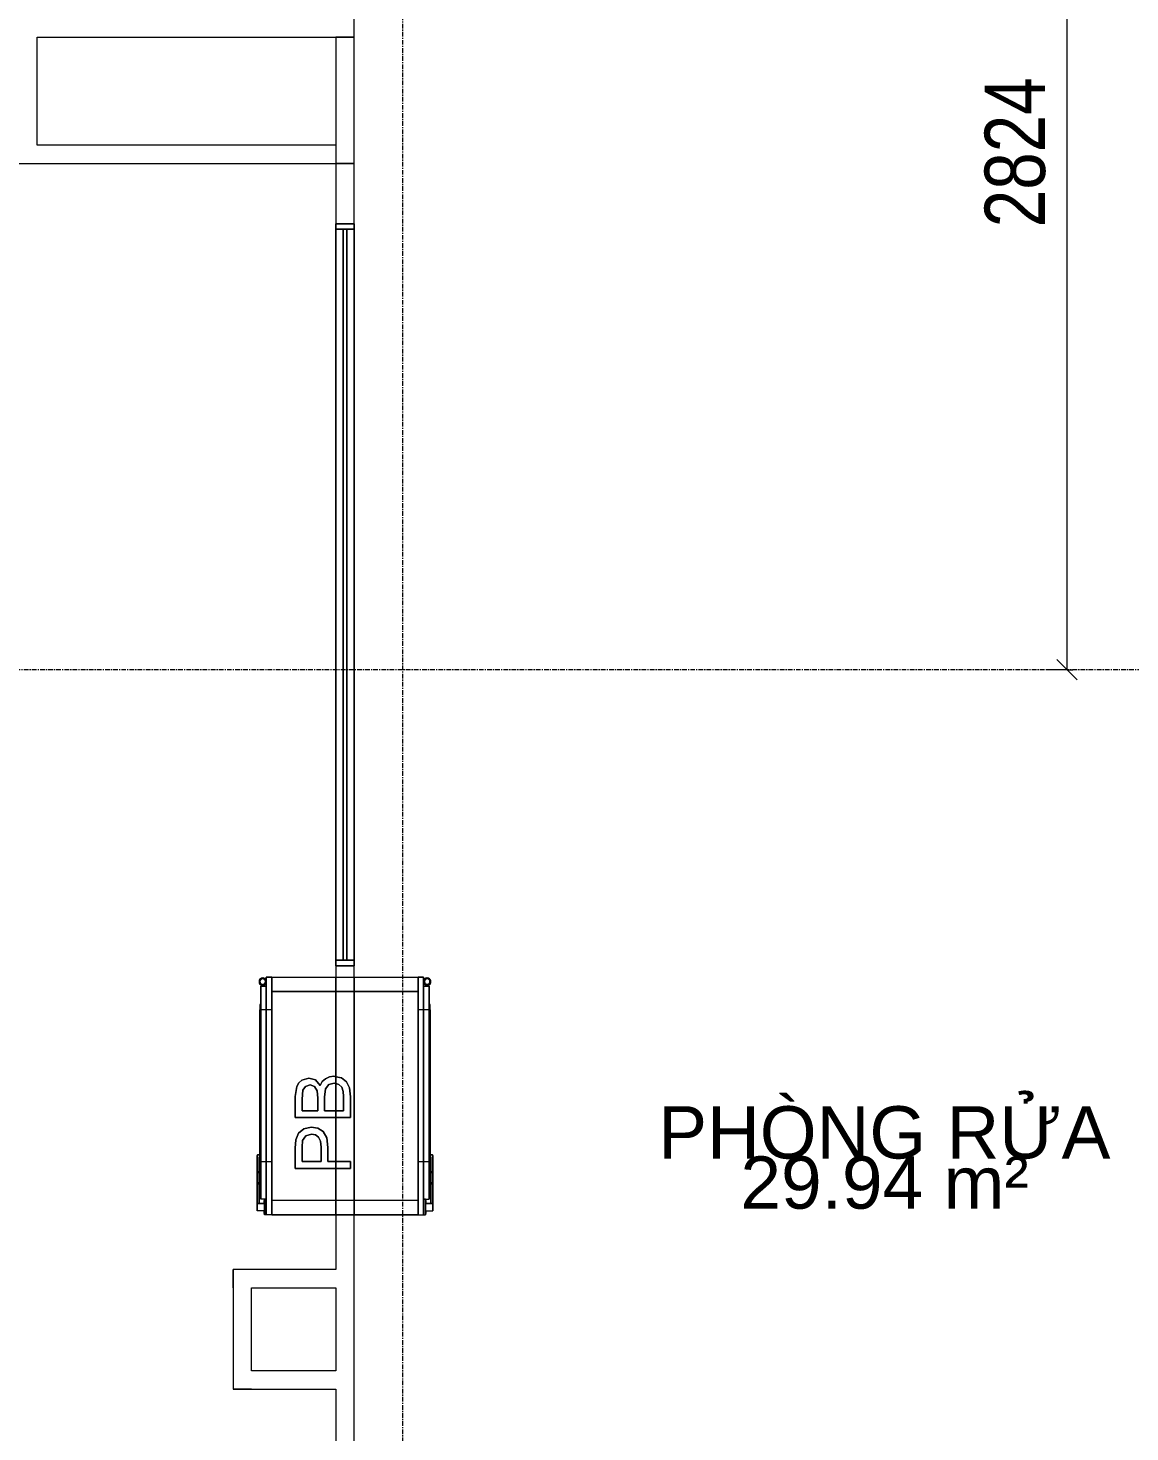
# Model space of a CAD drawing. Header units: millimetres. Extents: x -21807 to 17683, y 43568 to 60640.
# Drawn here: x 2176 to 5189, y 49352 to 53192 of the extents above; entities that cross this region are included whole.
import ezdxf

# ---------------------------------------------------------------- set-up
doc = ezdxf.new("R2010")
doc.units = ezdxf.units.MM
doc.linetypes.add('Grid Line', pattern=[22.225, 12.7, -3.175, 3.175, -3.175])
for name, color, linetype, lineweight in [('A-ANNO-DIMS', 7, 'Continuous', 9), ('A-ANNO-DIMS-110', 7, 'Continuous', 9), ('A-AREA-IDEN', 7, 'Continuous', 9), ('A-WALL', 7, 'Continuous', 9), ('S-GRID', 7, 'Continuous', 9)]:
    doc.layers.add(name, color=color, linetype=linetype, lineweight=lineweight)
doc.layers.add('A-GLAZ', color=7, linetype='Continuous', lineweight=9, true_color=0x00007f)
doc.styles.add('Arial_2', font='arial.ttf', dxfattribs={"width": 0.8, "height": 165})
doc.styles.add('Arial_3', font='arial.ttf', dxfattribs={"height": 143})
doc.dimstyles.new('AK_DIM_2_0_Arial_đỏ', dxfattribs={"dimscale": 304.8, "dimtxt": 168.342801, "dimasz": 0.180446, "dimexe": 0.180446, "dimexo": 0.180446, "dimgap": 0.036089, "dimtad": 1, "dimdec": 0, "dimzin": 0, "dimdsep": 46, "dimtxsty": 'Arial_2', "dimblk1": 'OBLIQUE', "dimblk2": 'OBLIQUE', "dimsah": 1, "dimcen": 0.09, "dimadec": 0, "dimazin": 0, "dimtfac": 1, "dimtdec": 4, "dimtix": 1, "dimtmove": 0, "dimatfit": 3, "dimfxl": 1, "dimtvp": 1, "dimtolj": 1, "dimtzin": 0, "dimarcsym": 2})

# ---------------------------------------------------------------- blocks, each defined once
blk = doc.blocks.new('AK_OViewTuongPanel - 2000x1200-V8-MẶT BẰNG HỆ THỐNG GIÓ THẢI')
at = {"layer": 'A-GLAZ', "color": 9, "lineweight": 13, "true_color": 0xaaaad4}
for p, q in [((-1015, 25), (-1015, -25)), ((-1000, 25), (-1015, 25)), ((-1000, -25), (-1000, 25)), ((1000, 25), (-1000, 25)), ((1000, 5), (-1000, 5)), ((-1000, 5), (-1000, -5)), ((1015, 25), (1000, 25)), ((1000, 25), (1000, -25)), ((1000, -5), (1000, 5)), ((1015, -25), (1015, 25)), ((-1015, -25), (-1000, -25)), ((-1000, -5), (1000, -5)), ((-1000, -25), (1000, -25)), ((1000, -25), (1015, -25))]:
    blk.add_line(p, q, dxfattribs=at)
at = {"layer": 'A-GLAZ', "color": 7, "lineweight": 13, "true_color": 0xececf5}
for p, q in [((-1015, -25), (-1015, 25)), ((-1000, -5), (-1000, 5)), ((-1000, 5), (-1000, -5)), ((1000, 5), (1000, -5)), ((1000, -5), (1000, 5)), ((1015, 25), (1015, -25))]:
    blk.add_line(p, q, dxfattribs=at)
at = {"layer": 'A-GLAZ', "color": 254, "lineweight": 13, "true_color": 0xe0e0ef}
for p, q in [((-1015, 25), (-1000, 25)), ((-1000, 25), (-1000, 5)), ((1000, 25), (1015, 25)), ((1000, 5), (1000, 25)), ((-1000, -25), (-1015, -25)), ((-1000, -5), (-1000, -25)), ((1000, -25), (1000, -5)), ((1015, -25), (1000, -25))]:
    blk.add_line(p, q, dxfattribs=at)
at = {"layer": 'A-GLAZ', "color": 254, "lineweight": 13, "true_color": 0xcccce5}
for p, q in [((-1000, 25), (1000, 25)), ((-1000, 5), (1000, 5)), ((1000, -5), (-1000, -5)), ((1000, -25), (-1000, -25))]:
    blk.add_line(p, q, dxfattribs=at)
blk = doc.blocks.new('Passbox - KT 500x500x400-V28-MẶT BẰNG HỆ THỐNG GIÓ THẢI')
at = {"layer": 'A-GLAZ', "color": 254, "lineweight": 13, "true_color": 0xcccce5}
for p, q in [((-294.1, 240), (-314.1, 240)), ((-314.1, 220), (-314.1, 240)), ((-294.1, 240), (-294.1, 235)), ((-294.1, 240), (-163, 240)), ((-245.8, 235), (-294.1, 235)), ((-294.1, 235), (-294.1, 220)), ((-245.8, 235), (-203.4, 235)), ((-245.8, 230), (-245.8, 235)), ((-240.7, 236.3), (-242.1, 236.3)), ((-242.1, 236.3), (-240.7, 236.3)), ((-242.1, 235), (-242.1, 236.3)), ((-240.7, 235), (-242.1, 235)), ((-242.1, 235), (-240.7, 235)), ((-237.9, 236.3), (-240.7, 236.3)), ((-240.7, 236.3), (-237.9, 236.3)), ((-240.7, 235), (-240.7, 236.3)), ((-240.7, 235), (-240.7, 236.3)), ((-237.9, 235), (-240.7, 235)), ((-240.7, 235), (-237.9, 235)), ((-237.9, 236.3), (-236.5, 236.3)), ((-236.5, 236.3), (-237.9, 236.3)), ((-237.9, 236.3), (-237.9, 235)), ((-237.9, 235), (-237.9, 236.3)), ((-237.9, 235), (-236.5, 235)), ((-236.5, 235), (-237.9, 235)), ((-236.5, 235), (-236.5, 236.3)), ((-210.3, 236.3), (-211.8, 236.3)), ((-211.8, 236.3), (-210.3, 236.3)), ((-211.8, 235), (-211.8, 236.3)), ((-210.3, 235), (-211.8, 235)), ((-211.8, 235), (-210.3, 235)), ((-210.3, 236.3), (-207.5, 236.3)), ((-207.5, 236.3), (-210.3, 236.3)), ((-210.3, 236.3), (-210.3, 235)), ((-210.3, 235), (-210.3, 236.3)), ((-210.3, 235), (-207.5, 235)), ((-207.5, 235), (-210.3, 235)), ((-207.5, 236.3), (-206.1, 236.3)), ((-206.1, 236.3), (-207.5, 236.3)), ((-207.5, 235), (-207.5, 236.3)), ((-207.5, 235), (-207.5, 236.3)), ((-207.5, 235), (-206.1, 235)), ((-206.1, 235), (-207.5, 235)), ((-206.1, 235), (-206.1, 236.3)), ((-168, 235), (-203.4, 235)), ((-203.4, 235), (-203.4, 230)), ((-180.3, 233), (-193, 233)), ((-178.5, 233), (-180, 233)), ((-180, 233), (-178.5, 233)), ((-180, 232.2), (-180, 200)), ((-135, 233), (-177.7, 233)), ((-177.7, 233), (-135, 233)), ((-161, 238), (-161, 233)), ((-135, 233), (190, 233)), ((190, 233), (-135, 233)), ((232.7, 233), (190, 233)), ((190, 233), (232.7, 233)), ((235, 233), (233.5, 233)), ((233.5, 233), (235, 233)), ((235, 230.8), (235, 233)), ((248, 233), (235.3, 233)), ((-314.1, 220), (-325, 220)), ((-325, 215), (-325, 220)), ((-282.6, 215), (-325, 215)), ((-325, 200), (-325, 215)), ((-325, 200), (-325, 25)), ((-320.7, 220), (-322.1, 220)), ((-322.1, 220), (-320.7, 220)), ((-320.7, 220), (-322.1, 220)), ((-322.1, 220), (-320.7, 220)), ((-317.9, 220), (-320.7, 220)), ((-320.7, 220), (-317.9, 220)), ((-317.9, 220), (-320.7, 220)), ((-320.7, 220), (-317.9, 220)), ((-317.9, 220), (-316.5, 220)), ((-316.5, 220), (-317.9, 220)), ((-317.9, 220), (-316.5, 220)), ((-316.5, 220), (-317.9, 220)), ((-294.1, 220), (-314.1, 220)), ((-282.6, 220), (-294.1, 220)), ((-290.3, 220), (-291.8, 220)), ((-291.8, 220), (-290.3, 220)), ((-290.3, 220), (-291.8, 220)), ((-291.8, 220), (-290.3, 220)), ((-290.3, 220), (-287.5, 220)), ((-287.5, 220), (-290.3, 220)), ((-290.3, 220), (-287.5, 220)), ((-287.5, 220), (-290.3, 220)), ((-287.5, 220), (-286.1, 220)), ((-286.1, 220), (-287.5, 220)), ((-287.5, 220), (-286.1, 220)), ((-286.1, 220), (-287.5, 220)), ((-285, 200), (-285, 25)), ((-285, 200), (-285, 25)), ((-245.8, 230), (-282.6, 230)), ((-282.6, 220), (-282.6, 230)), ((-282.6, 215), (-282.6, 220)), ((300, 215), (-282.6, 215)), ((-203.4, 230), (-245.8, 230)), ((-193, 230), (-203.4, 230)), ((-195, 230), (-165, 230)), ((-195, 230), (-193, 230)), ((-165, 230), (-135, 230)), ((190, 230), (-135, 230)), ((190, 230), (250, 230)), ((235, 200), (235, 230)), ((248, 230), (250, 230)), ((300, 230), (248, 230)), ((285, 200), (285, 25)), ((285, 25), (285, 200)), ((300, 230), (300, 215)), ((325, 215), (300, 215)), ((325, 215), (325, 200)), ((325, 200), (325, 25)), ((-198.5, 25), (-198.5, 135.8)), ((-198.5, 135.8), (-142.7, 135.8)), ((-140.8, 117), (-179.7, 117)), ((-179.7, 117), (-179.7, 65.2)), ((-142.7, 135.8), (-120.2, 134.4)), ((-121.9, 115.7), (-140.8, 117)), ((-109.2, 107.2), (-121.9, 115.7)), ((-120.2, 134.4), (-101.9, 127.4)), ((-101.9, 127.4), (-90, 112.8)), ((-59.6, 25), (-59.6, 135.8)), ((-59.6, 135.8), (-2.1, 135.8)), ((-9, 117), (-40.8, 117)), ((-40.8, 117), (-40.8, 74.6)), ((15.2, 115), (-9, 117)), ((-2.1, 135.8), (26, 131.4)), ((26, 131.4), (35.5, 125.8)), ((35.5, 125.8), (42.7, 117.8)), ((42.7, 117.8), (48.7, 98.5)), ((-112.6, 72.1), (-106.4, 80.5)), ((-104.4, 91.6), (-109.2, 107.2)), ((-106.4, 80.5), (-104.4, 91.6)), ((-90, 112.8), (-85.5, 92.3)), ((-85.5, 92.3), (-88.6, 74.5)), ((13.7, 76.3), (25.8, 83.2)), ((26, 107.8), (15.2, 115)), ((25.8, 83.2), (29.8, 95.5)), ((29.8, 95.5), (26, 107.8)), ((43.6, 80.9), (28.3, 67.6)), ((48.7, 98.5), (43.6, 80.9)), ((-179.7, 65.2), (-140.3, 65.2)), ((-141.4, 46.4), (-179.7, 46.4)), ((-179.7, 46.4), (-179.7, 25)), ((-114.7, 49.7), (-141.4, 46.4)), ((-140.3, 65.2), (-123.6, 66.9)), ((-123.6, 66.9), (-112.6, 72.1)), ((-97.7, 59.7), (-114.7, 49.7)), ((-88.6, 74.5), (-97.7, 59.7)), ((-40.8, 74.6), (-6.4, 74.6)), ((-4, 55.8), (-40.8, 55.8)), ((-40.8, 55.8), (-40.8, 25)), ((-6.4, 74.6), (13.7, 76.3)), ((19.3, 53.3), (-4, 55.8)), ((30.9, 44.5), (19.3, 53.3)), ((28.3, 67.6), (39, 62)), ((34.5, 29.9), (30.9, 44.5)), ((39, 62), (46.9, 53.5)), ((46.9, 53.5), (51.8, 42.7)), ((51.8, 42.7), (53.4, 30.1)), ((-325, -25), (-325, 25)), ((-198.5, 25), (-198.5, -14.8)), ((-179.7, -14.8), (-179.7, 25)), ((-59.6, 25), (-59.6, -14.8)), ((-40.8, 4), (-40.8, 25)), ((-2.2, 4), (-40.8, 4)), ((11.8, 4.7), (-2.2, 4)), ((23.6, 8.8), (11.8, 4.7)), ((31.5, 17.2), (23.6, 8.8)), ((33.4, 25), (31.5, 17.2)), ((33.4, 25), (34.5, 29.9)), ((38, -4.6), (48.9, 9.8)), ((48.9, 9.8), (52.3, 25)), ((53.4, 30.1), (52.3, 25)), ((325, 25), (325, -25)), ((-325, -25), (-325, -200)), ((-285, -25), (-285, -200)), ((-285, -25), (-285, -200)), ((-198.5, -14.8), (-179.7, -14.8)), ((-59.6, -14.8), (-2.6, -14.8)), ((-2.6, -14.8), (21.6, -12.2)), ((21.6, -12.2), (38, -4.6)), ((285, -25), (285, -200)), ((285, -200), (285, -25)), ((325, -25), (325, -200)), ((-325, -200), (-325, -215)), ((-325, -215), (-282.6, -215)), ((-325, -215), (-325, -220)), ((-325, -220), (-314.1, -220)), ((-320.7, -220), (-322.1, -220)), ((-322.1, -220), (-320.7, -220)), ((-320.7, -220), (-322.1, -220)), ((-322.1, -220), (-320.7, -220)), ((-317.9, -220), (-320.7, -220)), ((-320.7, -220), (-317.9, -220)), ((-317.9, -220), (-320.7, -220)), ((-320.7, -220), (-317.9, -220)), ((-317.9, -220), (-316.5, -220)), ((-316.5, -220), (-317.9, -220)), ((-317.9, -220), (-316.5, -220)), ((-316.5, -220), (-317.9, -220)), ((-314.1, -220), (-294.1, -220)), ((-314.1, -220), (-314.1, -240)), ((-294.1, -220), (-294.1, -235)), ((-294.1, -220), (-282.6, -220)), ((-290.3, -220), (-291.8, -220)), ((-291.8, -220), (-290.3, -220)), ((-290.3, -220), (-291.8, -220)), ((-291.8, -220), (-290.3, -220)), ((-290.3, -220), (-287.5, -220)), ((-287.5, -220), (-290.3, -220)), ((-290.3, -220), (-287.5, -220)), ((-287.5, -220), (-290.3, -220)), ((-287.5, -220), (-286.1, -220)), ((-286.1, -220), (-287.5, -220)), ((-287.5, -220), (-286.1, -220)), ((-286.1, -220), (-287.5, -220)), ((-282.6, -220), (-282.6, -215)), ((-282.6, -215), (300, -215)), ((-282.6, -220), (-282.6, -230)), ((-282.6, -230), (-245.8, -230)), ((-245.8, -230), (-203.4, -230)), ((-245.8, -230), (-245.8, -235)), ((-203.4, -230), (-203.4, -235)), ((-203.4, -230), (-193, -230)), ((-193, -230), (-195, -230)), ((-135, -230), (-195, -230)), ((-180, -200), (-180, -230)), ((-135, -230), (190, -230)), ((205.5, -230), (190, -230)), ((250, -230), (205.5, -230)), ((235, -232.2), (235, -200)), ((250, -230), (248, -230)), ((248, -230), (300, -230)), ((300, -215), (300, -230)), ((300, -215), (325, -215)), ((325, -200), (325, -215)), ((-314.1, -240), (-294.1, -240)), ((-294.1, -235), (-245.8, -235)), ((-294.1, -235), (-294.1, -240)), ((-163, -240), (-294.1, -240)), ((-203.4, -235), (-245.8, -235)), ((-240.7, -235), (-242.1, -235)), ((-242.1, -235), (-240.7, -235)), ((-242.1, -235), (-242.1, -236.3)), ((-240.7, -236.3), (-242.1, -236.3)), ((-242.1, -236.3), (-240.7, -236.3)), ((-237.9, -235), (-240.7, -235)), ((-240.7, -235), (-237.9, -235)), ((-240.7, -235), (-240.7, -236.3)), ((-240.7, -235), (-240.7, -236.3)), ((-237.9, -236.3), (-240.7, -236.3)), ((-240.7, -236.3), (-237.9, -236.3)), ((-237.9, -235), (-236.5, -235)), ((-236.5, -235), (-237.9, -235)), ((-237.9, -236.3), (-237.9, -235)), ((-237.9, -235), (-237.9, -236.3)), ((-237.9, -236.3), (-236.5, -236.3)), ((-236.5, -236.3), (-237.9, -236.3)), ((-236.5, -235), (-236.5, -236.3)), ((-210.3, -235), (-211.8, -235)), ((-211.8, -235), (-210.3, -235)), ((-211.8, -235), (-211.8, -236.3)), ((-210.3, -236.3), (-211.8, -236.3)), ((-211.8, -236.3), (-210.3, -236.3)), ((-210.3, -235), (-207.5, -235)), ((-207.5, -235), (-210.3, -235)), ((-210.3, -236.3), (-210.3, -235)), ((-210.3, -235), (-210.3, -236.3)), ((-210.3, -236.3), (-207.5, -236.3)), ((-207.5, -236.3), (-210.3, -236.3)), ((-207.5, -235), (-206.1, -235)), ((-206.1, -235), (-207.5, -235)), ((-207.5, -235), (-207.5, -236.3)), ((-207.5, -235), (-207.5, -236.3)), ((-207.5, -236.3), (-206.1, -236.3)), ((-206.1, -236.3), (-207.5, -236.3)), ((-206.1, -235), (-206.1, -236.3)), ((-203.4, -235), (-168, -235)), ((-193, -233), (-180.3, -233)), ((-180, -230.8), (-180, -233)), ((-180, -233), (-178.5, -233)), ((-178.5, -233), (-180, -233)), ((-177.7, -233), (-166.8, -233)), ((-135, -233), (-177.7, -233)), ((-166.8, -233), (-157.5, -233)), ((-161, -233), (-161, -238)), ((-157.5, -233), (-135, -233)), ((190, -233), (-135, -233)), ((-135, -233), (190, -233)), ((190, -233), (232.7, -233)), ((201.6, -233), (190, -233)), ((212.5, -233), (201.6, -233)), ((221.8, -233), (212.5, -233)), ((229, -233), (221.8, -233)), ((232.7, -233), (229, -233)), ((233.5, -233), (235, -233)), ((235, -233), (233.5, -233)), ((235.3, -233), (248, -233))]:
    blk.add_line(p, q, dxfattribs=at)
at = {"layer": 'A-GLAZ', "color": 9, "lineweight": 13, "true_color": 0xaaaad4}
for p, q in [((-314.1, 240), (-294.1, 240)), ((-314.1, 220), (-314.1, 240)), ((-163, 240), (-294.1, 240)), ((-294.1, 220), (-294.1, 240)), ((-294.1, 235), (-245.8, 235)), ((-245.8, 235), (-203.4, 235)), ((-245.8, 230), (-245.8, 235)), ((-240.7, 236.3), (-242.1, 236.3)), ((-242.1, 236.3), (-240.7, 236.3)), ((-242.1, 235), (-242.1, 236.3)), ((-237.9, 236.3), (-240.7, 236.3)), ((-240.7, 236.3), (-237.9, 236.3)), ((-240.7, 235), (-240.7, 236.3)), ((-240.7, 235), (-240.7, 236.3)), ((-237.9, 236.3), (-236.5, 236.3)), ((-236.5, 236.3), (-237.9, 236.3)), ((-237.9, 236.3), (-237.9, 235)), ((-237.9, 235), (-237.9, 236.3)), ((-236.5, 235), (-236.5, 236.3)), ((-210.3, 236.3), (-211.8, 236.3)), ((-211.8, 236.3), (-210.3, 236.3)), ((-211.8, 235), (-211.8, 236.3)), ((-210.3, 236.3), (-207.5, 236.3)), ((-207.5, 236.3), (-210.3, 236.3)), ((-210.3, 236.3), (-210.3, 235)), ((-210.3, 235), (-210.3, 236.3)), ((-207.5, 236.3), (-206.1, 236.3)), ((-206.1, 236.3), (-207.5, 236.3)), ((-207.5, 235), (-207.5, 236.3)), ((-207.5, 235), (-207.5, 236.3)), ((-206.1, 235), (-206.1, 236.3)), ((-203.4, 235), (-168, 235)), ((-203.4, 230), (-203.4, 235)), ((-195, 233), (-195, 230)), ((-193, 233), (-195, 233)), ((-135, 233), (-195, 233)), ((-161, 233), (-161, 238)), ((-135, 233), (190, 233)), ((250, 233), (190, 233)), ((250, 233), (248, 233)), ((250, 230), (250, 233)), ((-325, 220), (-282.6, 220)), ((-325, 215), (-325, 220)), ((-325, 215), (325, 215)), ((-325, 200), (-325, 215)), ((325, 200), (-325, 200)), ((-325, 25), (-325, 200)), ((-325, 200), (325, 200)), ((-320.7, 221.3), (-322.1, 221.3)), ((-322.1, 221.3), (-320.7, 221.3)), ((-320.7, 221.3), (-322.1, 221.3)), ((-322.1, 221.3), (-320.7, 221.3)), ((-322.1, 220), (-322.1, 221.3)), ((-322.1, 220), (-322.1, 221.3)), ((-317.9, 221.3), (-320.7, 221.3)), ((-320.7, 221.3), (-317.9, 221.3)), ((-317.9, 221.3), (-320.7, 221.3)), ((-320.7, 221.3), (-317.9, 221.3)), ((-320.7, 220), (-320.7, 221.3)), ((-320.7, 220), (-320.7, 221.3)), ((-320.7, 220), (-320.7, 221.3)), ((-320.7, 220), (-320.7, 221.3)), ((-317.9, 221.3), (-316.5, 221.3)), ((-316.5, 221.3), (-317.9, 221.3)), ((-317.9, 221.3), (-316.5, 221.3)), ((-316.5, 221.3), (-317.9, 221.3)), ((-317.9, 221.3), (-317.9, 220)), ((-317.9, 220), (-317.9, 221.3)), ((-317.9, 221.3), (-317.9, 220)), ((-317.9, 220), (-317.9, 221.3)), ((-316.5, 220), (-316.5, 221.3)), ((-316.5, 220), (-316.5, 221.3)), ((-290.3, 221.3), (-291.8, 221.3)), ((-291.8, 221.3), (-290.3, 221.3)), ((-290.3, 221.3), (-291.8, 221.3)), ((-291.8, 221.3), (-290.3, 221.3)), ((-291.8, 220), (-291.8, 221.3)), ((-291.8, 220), (-291.8, 221.3)), ((-290.3, 221.3), (-287.5, 221.3)), ((-287.5, 221.3), (-290.3, 221.3)), ((-290.3, 221.3), (-287.5, 221.3)), ((-287.5, 221.3), (-290.3, 221.3)), ((-290.3, 221.3), (-290.3, 220)), ((-290.3, 220), (-290.3, 221.3)), ((-290.3, 221.3), (-290.3, 220)), ((-290.3, 220), (-290.3, 221.3)), ((-287.5, 221.3), (-286.1, 221.3)), ((-286.1, 221.3), (-287.5, 221.3)), ((-287.5, 221.3), (-286.1, 221.3)), ((-286.1, 221.3), (-287.5, 221.3)), ((-287.5, 220), (-287.5, 221.3)), ((-287.5, 220), (-287.5, 221.3)), ((-287.5, 220), (-287.5, 221.3)), ((-287.5, 220), (-287.5, 221.3)), ((-286.1, 220), (-286.1, 221.3)), ((-286.1, 220), (-286.1, 221.3)), ((-282.6, 230), (300, 230)), ((-282.6, 215), (-282.6, 230)), ((300, 215), (300, 230)), ((325, 200), (325, 215)), ((325, 200), (325, 25)), ((-142.7, 135.8), (-198.5, 135.8)), ((-198.5, 135.8), (-198.5, 25)), ((-179.7, 65.2), (-179.7, 117)), ((-179.7, 117), (-140.8, 117)), ((-120.2, 134.4), (-142.7, 135.8)), ((-140.8, 117), (-121.9, 115.7)), ((-121.9, 115.7), (-109.2, 107.2)), ((-101.9, 127.4), (-120.2, 134.4)), ((-90, 112.8), (-101.9, 127.4)), ((-2.1, 135.8), (-59.6, 135.8)), ((-59.6, 135.8), (-59.6, 25)), ((-40.8, 74.6), (-40.8, 117)), ((-40.8, 117), (-9, 117)), ((-9, 117), (15.2, 115)), ((26, 131.4), (-2.1, 135.8)), ((35.5, 125.8), (26, 131.4)), ((42.7, 117.8), (35.5, 125.8)), ((48.7, 98.5), (42.7, 117.8)), ((-106.4, 80.5), (-112.6, 72.1)), ((-109.2, 107.2), (-104.4, 91.6)), ((-104.4, 91.6), (-106.4, 80.5)), ((-85.5, 92.3), (-90, 112.8)), ((-88.6, 74.5), (-85.5, 92.3)), ((25.8, 83.2), (13.7, 76.3)), ((15.2, 115), (26, 107.8)), ((29.8, 95.5), (25.8, 83.2)), ((26, 107.8), (29.8, 95.5)), ((28.3, 67.6), (43.6, 80.9)), ((43.6, 80.9), (48.7, 98.5)), ((-140.3, 65.2), (-179.7, 65.2)), ((-179.7, 25), (-179.7, 46.4)), ((-179.7, 46.4), (-141.4, 46.4)), ((-141.4, 46.4), (-114.7, 49.7)), ((-123.6, 66.9), (-140.3, 65.2)), ((-112.6, 72.1), (-123.6, 66.9)), ((-114.7, 49.7), (-97.7, 59.7)), ((-97.7, 59.7), (-88.6, 74.5)), ((-6.4, 74.6), (-40.8, 74.6)), ((-40.8, 25), (-40.8, 55.8)), ((-40.8, 55.8), (-4, 55.8)), ((13.7, 76.3), (-6.4, 74.6)), ((-4, 55.8), (19.3, 53.3)), ((19.3, 53.3), (30.9, 44.5)), ((39, 62), (28.3, 67.6)), ((30.9, 44.5), (34.5, 29.9)), ((46.9, 53.5), (39, 62)), ((51.8, 42.7), (46.9, 53.5)), ((53.4, 30.1), (51.8, 42.7)), ((34.5, 29.9), (33.4, 25)), ((52.3, 25), (53.4, 30.1)), ((-325, -200), (-325, -25)), ((325, -25), (325, -200)), ((-325, -200), (325, -200)), ((-325, -200), (-325, -215)), ((325, -200), (-325, -200)), ((-325, -215), (-325, -220)), ((325, -215), (-325, -215)), ((-282.6, -220), (-325, -220)), ((-322.1, -220), (-322.1, -221.3)), ((-322.1, -220), (-322.1, -221.3)), ((-320.7, -221.3), (-322.1, -221.3)), ((-322.1, -221.3), (-320.7, -221.3)), ((-320.7, -221.3), (-322.1, -221.3)), ((-322.1, -221.3), (-320.7, -221.3)), ((-320.7, -220), (-320.7, -221.3)), ((-320.7, -220), (-320.7, -221.3)), ((-320.7, -220), (-320.7, -221.3)), ((-320.7, -220), (-320.7, -221.3)), ((-317.9, -221.3), (-320.7, -221.3)), ((-320.7, -221.3), (-317.9, -221.3)), ((-317.9, -221.3), (-320.7, -221.3)), ((-320.7, -221.3), (-317.9, -221.3)), ((-317.9, -221.3), (-317.9, -220)), ((-317.9, -220), (-317.9, -221.3)), ((-317.9, -221.3), (-317.9, -220)), ((-317.9, -220), (-317.9, -221.3)), ((-317.9, -221.3), (-316.5, -221.3)), ((-316.5, -221.3), (-317.9, -221.3)), ((-317.9, -221.3), (-316.5, -221.3)), ((-316.5, -221.3), (-317.9, -221.3)), ((-316.5, -220), (-316.5, -221.3)), ((-316.5, -220), (-316.5, -221.3)), ((-314.1, -220), (-314.1, -240)), ((-294.1, -240), (-294.1, -220)), ((-291.8, -220), (-291.8, -221.3)), ((-291.8, -220), (-291.8, -221.3)), ((-290.3, -221.3), (-291.8, -221.3)), ((-291.8, -221.3), (-290.3, -221.3)), ((-290.3, -221.3), (-291.8, -221.3)), ((-291.8, -221.3), (-290.3, -221.3)), ((-290.3, -221.3), (-290.3, -220)), ((-290.3, -220), (-290.3, -221.3)), ((-290.3, -221.3), (-290.3, -220)), ((-290.3, -220), (-290.3, -221.3)), ((-290.3, -221.3), (-287.5, -221.3)), ((-287.5, -221.3), (-290.3, -221.3)), ((-290.3, -221.3), (-287.5, -221.3)), ((-287.5, -221.3), (-290.3, -221.3)), ((-287.5, -220), (-287.5, -221.3)), ((-287.5, -220), (-287.5, -221.3)), ((-287.5, -220), (-287.5, -221.3)), ((-287.5, -220), (-287.5, -221.3)), ((-287.5, -221.3), (-286.1, -221.3)), ((-286.1, -221.3), (-287.5, -221.3)), ((-287.5, -221.3), (-286.1, -221.3)), ((-286.1, -221.3), (-287.5, -221.3)), ((-286.1, -220), (-286.1, -221.3)), ((-286.1, -220), (-286.1, -221.3)), ((-282.6, -215), (-282.6, -230)), ((300, -230), (-282.6, -230)), ((-245.8, -230), (-245.8, -235)), ((-203.4, -235), (-203.4, -230)), ((-195, -230), (-195, -233)), ((250, -233), (250, -230)), ((300, -230), (300, -215)), ((325, -215), (325, -200)), ((-294.1, -240), (-314.1, -240)), ((-245.8, -235), (-294.1, -235)), ((-294.1, -240), (-163, -240)), ((-203.4, -235), (-245.8, -235)), ((-242.1, -235), (-242.1, -236.3)), ((-240.7, -236.3), (-242.1, -236.3)), ((-242.1, -236.3), (-240.7, -236.3)), ((-240.7, -235), (-240.7, -236.3)), ((-240.7, -235), (-240.7, -236.3)), ((-237.9, -236.3), (-240.7, -236.3)), ((-240.7, -236.3), (-237.9, -236.3)), ((-237.9, -236.3), (-237.9, -235)), ((-237.9, -235), (-237.9, -236.3)), ((-237.9, -236.3), (-236.5, -236.3)), ((-236.5, -236.3), (-237.9, -236.3)), ((-236.5, -235), (-236.5, -236.3)), ((-211.8, -235), (-211.8, -236.3)), ((-210.3, -236.3), (-211.8, -236.3)), ((-211.8, -236.3), (-210.3, -236.3)), ((-210.3, -236.3), (-210.3, -235)), ((-210.3, -235), (-210.3, -236.3)), ((-210.3, -236.3), (-207.5, -236.3)), ((-207.5, -236.3), (-210.3, -236.3)), ((-207.5, -235), (-207.5, -236.3)), ((-207.5, -235), (-207.5, -236.3)), ((-207.5, -236.3), (-206.1, -236.3)), ((-206.1, -236.3), (-207.5, -236.3)), ((-206.1, -235), (-206.1, -236.3)), ((-168, -235), (-203.4, -235)), ((-195, -233), (-135, -233)), ((-195, -233), (-193, -233)), ((-161, -238), (-161, -233)), ((190, -233), (-135, -233)), ((190, -233), (250, -233)), ((248, -233), (250, -233))]:
    blk.add_line(p, q, dxfattribs=at)
at = {"layer": 'A-GLAZ', "color": 254, "lineweight": 13, "true_color": 0xe0e0ef}
for p, q in [((-294.1, 235), (-294.1, 240)), ((-294.1, 240), (-294.1, 235)), ((-203.4, 235), (-245.8, 235)), ((-203.4, 235), (-245.8, 235)), ((-240.7, 235), (-242.1, 235)), ((-242.1, 235), (-240.7, 235)), ((-237.9, 235), (-240.7, 235)), ((-240.7, 235), (-237.9, 235)), ((-237.9, 235), (-236.5, 235)), ((-236.5, 235), (-237.9, 235)), ((-210.3, 235), (-211.8, 235)), ((-211.8, 235), (-210.3, 235)), ((-210.3, 235), (-207.5, 235)), ((-207.5, 235), (-210.3, 235)), ((-207.5, 235), (-206.1, 235)), ((-206.1, 235), (-207.5, 235)), ((-178.6, 233), (-180.3, 233)), ((-178.5, 233), (-180, 233)), ((-180, 233), (-178.5, 233)), ((-165.5, 233), (-177.7, 233)), ((-177.7, 233), (-165.5, 233)), ((-166, 232.8), (-166, 230)), ((-135, 233), (-161.2, 233)), ((-161.2, 233), (-135, 233)), ((-161, 230.8), (-161, 233)), ((190, 233), (-135, 233)), ((-135, 233), (190, 233)), ((232.7, 233), (190, 233)), ((190, 233), (232.7, 233)), ((235, 233), (233.5, 233)), ((233.5, 233), (235, 233)), ((235.3, 233), (233.6, 233)), ((-325, 215), (-282.6, 215)), ((-180, 215), (-325, 215)), ((-325, 200), (-285, 200)), ((-325, 200), (-285, 200)), ((-314.1, 220), (-294.1, 220)), ((-294.1, 220), (-314.1, 220)), ((285, 200), (-285, 200)), ((-180, 200), (-285, 200)), ((-282.6, 220), (-282.6, 215)), ((-282.6, 215), (-282.6, 220)), ((-282.6, 215), (-180, 215)), ((-245.8, 230), (-203.4, 230)), ((-203.4, 230), (-245.8, 230)), ((-193, 230), (-180.3, 230)), ((-180, 230), (-193, 230)), ((-178.5, 230), (-180, 230)), ((-180, 230), (-178.5, 230)), ((-135, 215), (-180, 215)), ((-180, 215), (-135, 215)), ((-180, 200), (-135, 200)), ((-135, 200), (-180, 200)), ((-135, 230), (-177.7, 230)), ((-177.7, 230), (-135, 230)), ((-135, 230), (190, 230)), ((190, 230), (-135, 230)), ((-135, 215), (190, 215)), ((190, 215), (-135, 215)), ((190, 200), (-135, 200)), ((-135, 200), (190, 200)), ((232.7, 230), (190, 230)), ((190, 230), (232.7, 230)), ((235, 215), (190, 215)), ((190, 215), (235, 215)), ((190, 200), (235, 200)), ((235, 200), (190, 200)), ((235, 230), (233.5, 230)), ((233.5, 230), (235, 230)), ((248, 230), (235, 230)), ((235, 215), (300, 215)), ((300, 215), (235, 215)), ((285, 200), (235, 200)), ((235.3, 230), (248, 230)), ((285, 200), (325, 200)), ((285, 200), (325, 200)), ((-325, 25), (-325, -25)), ((-285, 25), (-285, -25)), ((-285, 25), (-285, -25)), ((-198.5, -14.8), (-198.5, 25)), ((-179.7, 25), (-179.7, -14.8)), ((-59.6, -14.8), (-59.6, 25)), ((-40.8, 25), (-40.8, 4)), ((-40.8, 4), (-2.2, 4)), ((-2.2, 4), (11.8, 4.7)), ((11.8, 4.7), (23.6, 8.8)), ((23.6, 8.8), (31.5, 17.2)), ((31.5, 17.2), (33.4, 25)), ((48.9, 9.8), (38, -4.6)), ((52.3, 25), (48.9, 9.8)), ((285, 25), (285, -25)), ((285, -25), (285, 25)), ((325, 25), (325, -25)), ((-179.7, -14.8), (-198.5, -14.8)), ((-2.6, -14.8), (-59.6, -14.8)), ((21.6, -12.2), (-2.6, -14.8)), ((38, -4.6), (21.6, -12.2)), ((-285, -200), (-325, -200)), ((-325, -200), (-285, -200)), ((-282.6, -215), (-325, -215)), ((-325, -215), (-180, -215)), ((-294.1, -220), (-314.1, -220)), ((-314.1, -220), (-294.1, -220)), ((-285, -200), (285, -200)), ((-180, -200), (-285, -200)), ((-282.6, -215), (-282.6, -220)), ((-180, -215), (-282.6, -215)), ((-282.6, -215), (-282.6, -220)), ((-203.4, -230), (-245.8, -230)), ((-245.8, -230), (-203.4, -230)), ((-180.3, -230), (-193, -230)), ((-193, -230), (-180, -230)), ((-135, -200), (-180, -200)), ((-180, -200), (-135, -200)), ((-180, -215), (-135, -215)), ((-135, -215), (-180, -215)), ((-180, -230), (-178.5, -230)), ((-178.5, -230), (-180, -230)), ((-177.7, -230), (-135, -230)), ((-135, -230), (-177.7, -230)), ((-166, -230.2), (-166, -233)), ((-161, -232.2), (-161, -230)), ((-135, -200), (190, -200)), ((190, -200), (-135, -200)), ((190, -215), (-135, -215)), ((-135, -215), (190, -215)), ((190, -230), (-135, -230)), ((-135, -230), (190, -230)), ((235, -200), (190, -200)), ((190, -200), (235, -200)), ((190, -215), (235, -215)), ((235, -215), (190, -215)), ((190, -230), (232.7, -230)), ((232.7, -230), (190, -230)), ((233.5, -230), (235, -230)), ((235, -230), (233.5, -230)), ((285, -200), (235, -200)), ((300, -215), (235, -215)), ((235, -215), (300, -215)), ((235, -230), (248, -230)), ((248, -230), (235.3, -230)), ((325, -200), (285, -200)), ((285, -200), (325, -200)), ((-294.1, -240), (-294.1, -235)), ((-294.1, -235), (-294.1, -240)), ((-245.8, -235), (-203.4, -235)), ((-245.8, -235), (-203.4, -235)), ((-240.7, -235), (-242.1, -235)), ((-242.1, -235), (-240.7, -235)), ((-237.9, -235), (-240.7, -235)), ((-240.7, -235), (-237.9, -235)), ((-237.9, -235), (-236.5, -235)), ((-236.5, -235), (-237.9, -235)), ((-210.3, -235), (-211.8, -235)), ((-211.8, -235), (-210.3, -235)), ((-210.3, -235), (-207.5, -235)), ((-207.5, -235), (-210.3, -235)), ((-207.5, -235), (-206.1, -235)), ((-206.1, -235), (-207.5, -235)), ((-180.3, -233), (-178.6, -233)), ((-180, -233), (-178.5, -233)), ((-178.5, -233), (-180, -233)), ((-177.7, -233), (-165.5, -233)), ((-165.5, -233), (-177.7, -233)), ((-161.2, -233), (-135, -233)), ((-135, -233), (-161.2, -233)), ((-135, -233), (190, -233)), ((190, -233), (-135, -233)), ((190, -233), (232.7, -233)), ((232.7, -233), (190, -233)), ((233.5, -233), (235, -233)), ((235, -233), (233.5, -233)), ((233.6, -233), (235.3, -233))]:
    blk.add_line(p, q, dxfattribs=at)
at = {"layer": 'A-GLAZ', "color": 7, "lineweight": 13, "true_color": 0xececf5}
for p, q in [((-165.4, 233), (-177.4, 233)), ((-166, 230), (-166, 232.8)), ((-161.2, 233), (-165.2, 233)), ((-165.2, 233), (-161.2, 233)), ((-135, 233), (-161.2, 233)), ((-161, 233), (-161, 230.8)), ((190, 233), (-135, 233)), ((205.5, 233), (190, 233)), ((220, 233), (205.5, 233)), ((232.4, 233), (220, 233)), ((-285, 200), (-180, 200)), ((-285, 200), (-180, 200)), ((-178.7, 230), (-180, 230)), ((-180, 230), (-178.7, 230)), ((-180, 200), (-178.5, 200)), ((-178.5, 200), (-180, 200)), ((-157.5, 215), (-178.5, 215)), ((-178.5, 215), (-174, 215)), ((-178.5, 200), (-174, 200)), ((-157.5, 200), (-178.5, 200)), ((-174.5, 230), (-177.7, 230)), ((-177.7, 230), (-174.5, 230)), ((-167.6, 230), (-174, 230)), ((-174, 230), (-167.6, 230)), ((-174, 215), (-166.8, 215)), ((-174, 200), (-157.5, 200)), ((-166.8, 215), (-146.6, 215)), ((-165, 230), (-161, 230)), ((-158.4, 230), (-161.2, 230)), ((-161.2, 230), (-158.4, 230)), ((-147.7, 230), (-157.5, 230)), ((-157.5, 230), (-147.7, 230)), ((-146.6, 215), (-157.5, 215)), ((-157.5, 200), (-135, 200)), ((-146.6, 200), (-157.5, 200)), ((-136.1, 230), (-146.6, 230)), ((-146.6, 230), (-136.1, 230)), ((-135, 215), (-146.6, 215)), ((-146.6, 215), (-135, 215)), ((-135, 200), (-146.6, 200)), ((190, 230), (-135, 230)), ((-135, 230), (190, 230)), ((190, 215), (-135, 215)), ((-135, 215), (190, 215)), ((-135, 200), (190, 200)), ((190, 200), (-135, 200)), ((200.6, 230), (190, 230)), ((190, 230), (200.6, 230)), ((212.5, 215), (190, 215)), ((190, 215), (212.5, 215)), ((190, 200), (212.5, 200)), ((235, 200), (190, 200)), ((211.6, 230), (201.6, 230)), ((201.6, 230), (211.6, 230)), ((220.2, 230), (212.5, 230)), ((212.5, 230), (220.2, 230)), ((221.8, 215), (212.5, 215)), ((212.5, 215), (233.5, 215)), ((212.5, 200), (221.8, 200)), ((228.4, 230), (221.8, 230)), ((221.8, 230), (228.4, 230)), ((229, 215), (221.8, 215)), ((221.8, 200), (229, 200)), ((232.7, 230), (229, 230)), ((229, 230), (232.7, 230)), ((233.5, 215), (229, 215)), ((229, 200), (233.5, 200)), ((235, 230), (233.5, 230)), ((233.5, 230), (235, 230)), ((233.5, 200), (235, 200)), ((235, 200), (285, 200)), ((235, 200), (285, 200)), ((-180, -200), (-285, -200)), ((-285, -200), (-180, -200)), ((-135, -200), (-180, -200)), ((-180, -200), (-178.5, -200)), ((-180, -230), (-178.5, -230)), ((-178.5, -230), (-180, -230)), ((-178.5, -200), (-135, -200)), ((-178.5, -215), (-135, -215)), ((-135, -215), (-178.5, -215)), ((-177.7, -230), (-174, -230)), ((-174, -230), (-177.7, -230)), ((-173.4, -230), (-166.8, -230)), ((-166.8, -230), (-173.4, -230)), ((-166, -233), (-166, -230.2)), ((-161, -230), (-165, -230)), ((-161.2, -230), (-157.5, -230)), ((-157.5, -230), (-161.2, -230)), ((-161, -230), (-161, -232.2)), ((-156.6, -230), (-146.6, -230)), ((-146.6, -230), (-156.6, -230)), ((-145.6, -230), (-135, -230)), ((-135, -230), (-145.6, -230)), ((190, -200), (-135, -200)), ((-135, -200), (190, -200)), ((-135, -215), (190, -215)), ((190, -215), (-135, -215)), ((-135, -230), (190, -230)), ((190, -230), (-135, -230)), ((235, -200), (190, -200)), ((190, -200), (212.5, -200)), ((190, -215), (233.5, -215)), ((233.5, -215), (190, -215)), ((191.1, -230), (201.6, -230)), ((201.6, -230), (191.1, -230)), ((202.7, -230), (212.5, -230)), ((212.5, -230), (202.7, -230)), ((212.5, -200), (221.8, -200)), ((213.4, -230), (221.8, -230)), ((221.8, -230), (213.4, -230)), ((221.8, -200), (235, -200)), ((222.6, -230), (229, -230)), ((229, -230), (222.6, -230)), ((229.5, -230), (232.7, -230)), ((232.7, -230), (229.5, -230)), ((233.7, -230), (235, -230)), ((235, -230), (233.7, -230)), ((285, -200), (235, -200)), ((235, -200), (285, -200)), ((-177.4, -233), (-165.4, -233)), ((-165.2, -233), (-161.2, -233)), ((-161.2, -233), (-165.2, -233)), ((-161.2, -233), (-135, -233)), ((-135, -233), (190, -233)), ((190, -233), (232.4, -233))]:
    blk.add_line(p, q, dxfattribs=at)
at = {"layer": 'A-GLAZ', "color": 7, "lineweight": 13, "true_color": 0xf3f3f9}
for p, q in [((-161.2, 233), (-165, 233)), ((-180.3, 230), (-178.8, 230)), ((-178.6, 230), (-180, 230)), ((235, 200), (-180, 200)), ((-161.2, 230), (-165.2, 230)), ((-165.2, 230), (-161.2, 230)), ((-161, 230), (-165, 230)), ((234.9, 230), (233.5, 230)), ((233.6, 230), (235.2, 230)), ((-178.6, -230), (-180.2, -230)), ((235, -200), (-180, -200)), ((-179.9, -230), (-178.5, -230)), ((-165.2, -230), (-161.2, -230)), ((-161.2, -230), (-165.2, -230)), ((-165, -230), (-161, -230)), ((233.6, -230), (235, -230)), ((235.3, -230), (233.8, -230)), ((-165, -233), (-161.2, -233))]:
    blk.add_line(p, q, dxfattribs=at)
at = {"layer": 'A-GLAZ', "color": 7, "lineweight": 13, "true_color": 0xf7f7fb}
for p, q in [((-180, 200), (235, 200)), ((-180, 200), (235, 200)), ((-178.5, 215), (233.5, 215)), ((233.5, 215), (-178.5, 215)), ((-177.4, 230), (-174.6, 230)), ((-174.4, 230), (-177.4, 230)), ((-174.2, 230), (-167.7, 230)), ((-167.5, 230), (-174, 230)), ((-161.2, 230), (-158.5, 230)), ((-158.3, 230), (-161, 230)), ((-157.7, 230), (-150.5, 230)), ((-147.6, 230), (-157.5, 230)), ((-150.5, 230), (-147.7, 230)), ((-146.7, 230), (-136.1, 230)), ((-136.1, 230), (-146.6, 230)), ((-135, 230), (190, 230)), ((200.6, 230), (-135, 230)), ((190, 230), (200.7, 230)), ((211.5, 230), (201.6, 230)), ((201.7, 230), (205.5, 230)), ((205.5, 230), (211.7, 230)), ((220, 230), (212.5, 230)), ((212.7, 230), (220, 230)), ((228.3, 230), (221.8, 230)), ((222, 230), (228.6, 230)), ((232.4, 230), (229, 230)), ((229.2, 230), (232.4, 230)), ((235, -200), (-180, -200)), ((-180, -200), (235, -200)), ((233.5, -215), (-178.5, -215)), ((-178.5, -215), (233.5, -215)), ((-174.2, -230), (-177.4, -230)), ((-177.4, -230), (-174, -230)), ((-167, -230), (-173.6, -230)), ((-173.3, -230), (-166.8, -230)), ((-157.7, -230), (-161.2, -230)), ((-161, -230), (-157.5, -230)), ((-150.5, -230), (-156.7, -230)), ((-156.5, -230), (-146.6, -230)), ((-146.7, -230), (-150.5, -230)), ((-135, -230), (-145.7, -230)), ((-145.6, -230), (190, -230)), ((190, -230), (-135, -230)), ((201.7, -230), (191.1, -230)), ((191.1, -230), (201.6, -230)), ((202.6, -230), (212.5, -230)), ((205.5, -230), (202.7, -230)), ((212.7, -230), (205.5, -230)), ((213.3, -230), (221.8, -230)), ((220, -230), (213.5, -230)), ((222, -230), (220, -230)), ((222.5, -230), (229, -230)), ((229.2, -230), (222.7, -230)), ((229.4, -230), (232.4, -230)), ((232.4, -230), (229.6, -230))]:
    blk.add_line(p, q, dxfattribs=at)
at = {"layer": 'A-GLAZ', "color": 7, "lineweight": 13, "true_color": 0xfafafc}
for p, q in [((-165, 230), (-161.2, 230)), ((-161, 230), (-165, 230)), ((-161.2, -230), (-165, -230)), ((-165, -230), (-161, -230))]:
    blk.add_line(p, q, dxfattribs=at)
at = {"layer": 'A-GLAZ', "color": 9, "lineweight": 13, "true_color": 0xaaaad4}
for centre, radius, start, end in [((-168, 233), 2, 0, 90), ((-168, 233), 2, 15, 90), ((-163, 238), 2, 360, 90), ((312.5, 225), 10, 0, 180), ((312.5, 225), 10, 0, 150), ((312.5, 225), 10, 0, 150), ((312.5, 225), 10, 0, 150), ((312.5, 225), 7.5, 0, 180), ((312.5, 225), 10, 165, 180), ((312.5, 225), 10, 165, 180), ((312.5, 225), 10, 165, 180), ((312.5, 225), 10, 180, 360), ((312.5, 225), 10, 180, 223.9195), ((312.5, 225), 10, 180, 223.9195), ((312.5, 225), 10, 180, 223.9195), ((312.5, 225), 7.5, 180, 360), ((312.5, 225), 10, 240, 330), ((312.5, 225), 10, 240, 330), ((312.5, 225), 10, 240, 330), ((312.5, 225), 10, 345, 360), ((312.5, 225), 10, 345, 360), ((312.5, 225), 10, 345, 360), ((312.5, -225), 10, 0, 180), ((312.5, -225), 10, 136.0805, 180), ((312.5, -225), 10, 136.0805, 180), ((312.5, -225), 10, 136.0805, 180), ((312.5, -225), 10, 180, 195), ((312.5, -225), 10, 180, 195), ((312.5, -225), 10, 180, 195), ((312.5, -225), 10, 180, 360), ((312.5, -225), 10, 210, 0), ((312.5, -225), 10, 210, 360), ((312.5, -225), 10, 210, 0), ((312.5, -225), 7.5, 0, 180), ((312.5, -225), 7.5, 180, 360), ((312.5, -225), 10, 30, 120), ((312.5, -225), 10, 30, 120), ((312.5, -225), 10, 30, 120), ((312.5, -225), 10, 0, 15), ((312.5, -225), 10, 0, 15), ((312.5, -225), 10, 0, 15), ((-168, -233), 2, 270, 0), ((-168, -233), 2, 270, 345), ((-163, -238), 2, 270, 0)]:
    blk.add_arc(centre, radius, start, end, dxfattribs=at)
at = {"layer": 'A-GLAZ', "color": 254, "lineweight": 13, "true_color": 0xcccce5}
for centre, radius, start, end in [((-168, 233), 2, 0, 15), ((-163, 238), 2, 0, 90), ((312.5, 225), 7.5, 90, 120), ((312.5, 225), 7.5, 90, 120), ((312.5, 225), 7.5, 60, 75), ((312.5, 225), 7.5, 30, 75), ((312.5, 225), 7.5, 45, 60), ((312.5, 225), 10, 150, 165), ((312.5, 225), 10, 150, 165), ((312.5, 225), 7.5, 165, 180), ((312.5, 225), 7.5, 165, 180), ((312.5, 225), 7.5, 180, 225), ((312.5, 225), 7.5, 180, 225), ((312.5, 225), 10, 225, 240), ((312.5, 225), 10, 225, 240), ((312.5, 225), 7.5, 135, 147.8699), ((312.5, 225), 7.5, 135, 147.8699), ((312.5, 225), 7.5, 242.1301, 312.8699), ((312.5, 225), 7.5, 242.1301, 312.8699), ((312.5, 225), 7.5, 30, 45), ((312.5, 225), 7.5, 315, 330), ((312.5, 225), 7.5, 315, 330), ((312.5, 225), 7.5, 332.9166, 360), ((312.5, 225), 7.5, 332.9166, 360), ((312.5, 225), 7.5, 0, 15), ((312.5, 225), 7.5, 0, 15), ((312.5, 225), 10, 330, 345), ((312.5, 225), 10, 330, 345), ((312.5, -225), 10, 195, 210), ((312.5, -225), 10, 195, 210), ((312.5, -225), 7.5, 165, 180), ((312.5, -225), 7.5, 165, 180), ((312.5, -225), 7.5, 180, 195), ((312.5, -225), 7.5, 180, 195), ((312.5, -225), 10, 120, 136.0805), ((312.5, -225), 10, 120, 136.0805), ((312.5, -225), 7.5, 120, 150), ((312.5, -225), 7.5, 120, 150), ((312.5, -225), 7.5, 212.1301, 225), ((312.5, -225), 7.5, 212.1301, 225), ((312.5, -225), 7.5, 47.1301, 117.8699), ((312.5, -225), 7.5, 47.1301, 117.8699), ((312.5, -225), 7.5, 300, 330), ((312.5, -225), 7.5, 300, 330), ((312.5, -225), 7.5, 0, 15), ((312.5, -225), 7.5, 0, 15), ((312.5, -225), 7.5, 345, 360), ((312.5, -225), 7.5, 345, 0), ((312.5, -225), 10, 15, 30), ((312.5, -225), 10, 15, 30), ((-168, -233), 2, 345, 0), ((-163, -238), 2, 270, 315), ((-163, -238), 2, 315, 345), ((-163, -238), 2, 345, 0), ((312.5, -225), 7.5, 240, 270), ((312.5, -225), 7.5, 240, 255), ((312.5, -225), 7.5, 255, 270), ((312.5, -225), 7.5, 285, 300), ((312.5, -225), 7.5, 285, 300)]:
    blk.add_arc(centre, radius, start, end, dxfattribs=at)
at = {"layer": 'A-GLAZ', "color": 254, "lineweight": 13, "true_color": 0xe0e0ef}
for centre, radius, start, end in [((312.5, 225), 7.5, 90, 120), ((312.5, 225), 7.5, 30, 75), ((312.5, 225), 10, 150, 165), ((312.5, 225), 7.5, 165, 180), ((312.5, 225), 7.5, 180, 225), ((312.5, 225), 10, 223.9195, 225), ((312.5, 225), 10, 223.9195, 225), ((312.5, 225), 10, 225, 240), ((312.5, 225), 7.5, 135, 147.8699), ((312.5, 225), 7.5, 242.1301, 312.8699), ((312.5, 225), 7.5, 315, 330), ((312.5, 225), 7.5, 332.9166, 360), ((312.5, 225), 7.5, 0, 15), ((312.5, 225), 10, 330, 345), ((312.5, -225), 10, 195, 210), ((312.5, -225), 7.5, 165, 180), ((312.5, -225), 7.5, 180, 195), ((312.5, -225), 10, 120, 136.0805), ((312.5, -225), 7.5, 163.8575, 165), ((312.5, -225), 7.5, 163.8575, 165), ((312.5, -225), 7.5, 195, 196.1425), ((312.5, -225), 7.5, 195, 196.1425), ((312.5, -225), 7.5, 120, 150), ((312.5, -225), 7.5, 212.1301, 225), ((312.5, -225), 7.5, 47.1301, 117.8699), ((312.5, -225), 7.5, 285, 330), ((312.5, -225), 7.5, 0, 15), ((312.5, -225), 7.5, 345, 0), ((312.5, -225), 10, 15, 30), ((312.5, -225), 7.5, 240, 270)]:
    blk.add_arc(centre, radius, start, end, dxfattribs=at)
at = {"layer": 'A-GLAZ', "color": 7, "lineweight": 13, "true_color": 0xececf5}
blk.add_arc((312.5, 225), 7.5, 163.8575, 165, dxfattribs=at)
blk.add_arc((312.5, 225), 7.5, 163.8575, 165, dxfattribs=at)
at = {"layer": 'A-GLAZ', "color": 7, "lineweight": 13, "true_color": 0xfafafc}
blk.add_arc((312.5, 225), 7.5, 163.8575, 165, dxfattribs=at)
at = {"layer": 'A-GLAZ', "color": 7, "lineweight": 13, "true_color": 0xf3f3f9}
for centre, radius, start, end in [((312.5, 225), 10, 223.9195, 225), ((312.5, -225), 7.5, 163.8575, 165), ((312.5, -225), 7.5, 195, 196.1425)]:
    blk.add_arc(centre, radius, start, end, dxfattribs=at)
blk = doc.blocks.new('AK-SGS-M3-A_rvt-1-MẶT BẰNG HỆ THỐNG GIÓ THẢI')
at = {"layer": 'A-WALL', "color": 253, "lineweight": 13, "true_color": 0xaaaaaa}
for p, q in [((3067.8, 52656.9), (3067.8, 53464.4)), ((2201.4, 53166.9), (3017.8, 53166.9)), ((2201.4, 52871.9), (2201.4, 53166.9)), ((3017.8, 53166.9), (3017.8, 52656.9)), ((3017.8, 53166.9), (3017.8, 52871.9)), ((3067.8, 53166.9), (3017.8, 53166.9)), ((3067.8, 52821.9), (3067.8, 53166.9)), ((3017.8, 52871.9), (2201.4, 52871.9)), ((2151.4, 52821.9), (3017.8, 52821.9)), ((3017.8, 52821.9), (3067.8, 52821.9)), ((3017.8, 50626.9), (3017.8, 49796.3)), ((3067.8, 49176.9), (3067.8, 50626.9)), ((3017.8, 49796.3), (2737.3, 49796.3)), ((2737.3, 49796.3), (2737.3, 49746.3)), ((2737.3, 49746.3), (2737.3, 49469)), ((2787.3, 49746.3), (3017.8, 49746.3)), ((2787.3, 49519), (2787.3, 49746.3)), ((3017.8, 49746.3), (3017.8, 49519)), ((3017.8, 49519), (2787.3, 49519)), ((2737.3, 49469), (2787.3, 49469)), ((2787.3, 49469), (3017.8, 49469)), ((3017.8, 49469), (3017.8, 49176.9))]:
    blk.add_line(p, q, dxfattribs=at)
at = {"layer": 'A-WALL', "color": 254, "lineweight": 13, "true_color": 0xcccccc}
for p, q in [((3067.8, 53166.9), (3067.8, 53464.4)), ((2201.4, 53166.9), (3017.8, 53166.9)), ((2201.4, 52871.9), (2201.4, 53166.9)), ((3017.8, 52871.9), (2201.4, 52871.9)), ((2151.4, 52821.9), (3017.8, 52821.9)), ((3017.8, 52821.9), (3017.8, 52656.9)), ((3067.8, 52656.9), (3067.8, 52821.9)), ((3017.8, 50641.9), (3017.8, 52641.9)), ((3067.8, 52641.9), (3067.8, 50641.9)), ((3017.8, 50626.9), (3017.8, 50596.2)), ((3067.8, 50596.2), (3067.8, 50626.9)), ((3017.8, 50596.2), (3017.8, 50323.4)), ((3017.8, 50596.2), (3067.8, 50596.2)), ((3067.8, 49946.2), (3067.8, 50596.2)), ((3017.8, 50304.5), (3017.8, 50230.3)), ((3017.8, 50211.5), (3017.8, 50091.4)), ((3017.8, 50072.6), (3017.8, 49946.2)), ((3017.8, 49946.2), (3017.8, 49796.3)), ((3017.8, 49946.2), (3067.8, 49946.2)), ((3067.8, 49176.9), (3067.8, 49946.2)), ((3017.8, 49796.3), (2737.3, 49796.3)), ((2737.3, 49746.3), (2737.3, 49796.3)), ((2737.3, 49746.3), (2737.3, 49469)), ((2787.3, 49746.3), (3017.8, 49746.3)), ((2787.3, 49519), (2787.3, 49746.3)), ((3017.8, 49746.3), (3017.8, 49519)), ((3017.8, 49519), (2787.3, 49519)), ((2787.3, 49469), (2737.3, 49469)), ((2787.3, 49469), (3017.8, 49469)), ((3017.8, 49469), (3017.8, 49176.9))]:
    blk.add_line(p, q, dxfattribs=at)
at = {"layer": 'A-WALL', "color": 254, "lineweight": 13, "true_color": 0xe0e0e0}
for p, q in [((3017.8, 53166.9), (3017.8, 52871.9)), ((3017.8, 53166.9), (3017.8, 52871.9)), ((3017.8, 53166.9), (3067.8, 53166.9)), ((3067.8, 52821.9), (3067.8, 53166.9)), ((3067.8, 52821.9), (3067.8, 53166.9)), ((3067.8, 52821.9), (3017.8, 52821.9)), ((3017.8, 52656.9), (3067.8, 52656.9)), ((3017.8, 52641.9), (3017.8, 52656.9)), ((3067.8, 52656.9), (3067.8, 52641.9)), ((3017.8, 52641.9), (3017.8, 50641.9)), ((3067.8, 50641.9), (3067.8, 52641.9)), ((3017.8, 50626.9), (3017.8, 50641.9)), ((3067.8, 50626.9), (3017.8, 50626.9)), ((3067.8, 50641.9), (3067.8, 50626.9)), ((3017.8, 50556.2), (3017.8, 50596.2)), ((3017.8, 50596.2), (3067.8, 50596.2)), ((3067.8, 50596.2), (3067.8, 50556.2)), ((3017.8, 50323.4), (3017.8, 50304.5)), ((3017.8, 50230.3), (3017.8, 50211.5)), ((3017.8, 50091.4), (3017.8, 50072.6)), ((3017.8, 49946.2), (3017.8, 49986.2)), ((3067.8, 49986.2), (3067.8, 49946.2)), ((3067.8, 49946.2), (3017.8, 49946.2))]:
    blk.add_line(p, q, dxfattribs=at)
at = {"layer": 'A-WALL', "color": 7, "lineweight": 13, "true_color": 0xececec}
for p, q in [((3017.8, 52871.9), (3017.8, 52821.9)), ((3017.8, 52656.9), (3017.8, 52641.9)), ((3017.8, 52656.9), (3067.8, 52656.9)), ((3067.8, 52641.9), (3067.8, 52656.9)), ((3017.8, 50641.9), (3017.8, 50626.9)), ((3067.8, 50626.9), (3017.8, 50626.9)), ((3067.8, 50626.9), (3067.8, 50641.9)), ((3017.8, 50596.2), (3017.8, 50556.2)), ((3067.8, 50556.2), (3067.8, 50596.2)), ((3017.8, 50323.4), (3017.8, 50556.2)), ((3067.8, 50556.2), (3067.8, 49986.2)), ((3017.8, 50230.3), (3017.8, 50304.5)), ((3017.8, 50091.4), (3017.8, 50211.5)), ((3017.8, 49986.2), (3017.8, 50072.6)), ((3017.8, 49986.2), (3017.8, 49946.2)), ((3067.8, 49946.2), (3067.8, 49986.2))]:
    blk.add_line(p, q, dxfattribs=at)
at = {"layer": 'A-WALL', "color": 7, "lineweight": 13, "true_color": 0xf3f3f3}
for p, q in [((3017.8, 50556.2), (3017.8, 50323.4)), ((3067.8, 49986.2), (3067.8, 50556.2)), ((3017.8, 50304.5), (3017.8, 50323.4)), ((3017.8, 50304.5), (3017.8, 50230.3)), ((3017.8, 50211.5), (3017.8, 50230.3)), ((3017.8, 50211.5), (3017.8, 50091.4)), ((3017.8, 50072.6), (3017.8, 50091.4)), ((3017.8, 50072.6), (3017.8, 49986.2))]:
    blk.add_line(p, q, dxfattribs=at)
at = {"layer": 'A-WALL', "color": 7, "lineweight": 13, "true_color": 0xf7f7f7}
for p, q in [((3017.8, 50323.4), (3017.8, 50304.5)), ((3017.8, 50230.3), (3017.8, 50211.5)), ((3017.8, 50091.4), (3017.8, 50072.6))]:
    blk.add_line(p, q, dxfattribs=at)
at = {"layer": 'A-GLAZ', "color": 9, "lineweight": 13, "true_color": 0xaaaad4}
for name, p, rotation in [('AK_OViewTuongPanel - 2000x1200-V8-MẶT BẰNG HỆ THỐNG GIÓ THẢI', (3042.8, 51641.9), 269.9999999999999), ('Passbox - KT 500x500x400-V28-MẶT BẰNG HỆ THỐNG GIÓ THẢI', (3042.8, 50271.2), 89.99999999999993)]:
    blk.add_blockref(name, p, dxfattribs=dict(at, rotation=rotation))
blk = doc.blocks.new('DIMBLOCK15-MẶT BẰNG HỆ THỐNG GIÓ THẢI')
at = {"layer": 'A-ANNO-DIMS-110', "color": 1, "true_color": 0xff0000}
for p, q in [((5017.1, 54261.3), (4962.1, 54261.3)), ((5017.1, 54261.3), (4989.6, 54288.8)), ((5017.1, 51436.9), (5017.1, 54261.3)), ((5017.1, 54261.3), (5044.6, 54233.8)), ((5017.1, 54261.3), (5033.2, 54261.3)), ((5017.1, 51436.9), (4989.6, 51464.4)), ((5017.1, 51436.9), (4962.1, 51436.9)), ((5017.1, 51436.9), (5044.6, 51409.4)), ((5017.1, 51436.9), (5033.2, 51436.9))]:
    blk.add_line(p, q, dxfattribs=at)
at = {"layer": 'A-ANNO-DIMS-110', "color": 0, "insert": (4791.9, 52647.1), "char_height": 165, "width": 484.827, "attachment_point": 1, "rotation": 90, "line_spacing_factor": 0.941778, "style": 'Arial_2'}
blk.add_mtext('2824', dxfattribs=at)
blk = doc.blocks.new('_Oblique')
at = {"color": 0, "linetype": 'ByBlock', "lineweight": -2}
blk.add_line((-0.5, -0.5), (0.5, 0.5), dxfattribs=at)

msp = doc.modelspace()

# ---------------------------------------------------------------- linework, layer by layer
at = {"layer": 'S-GRID', "linetype": 'Grid Line'}
for p, q in [((3201.4, 43567.6), (3201.4, 59870.5)), ((15334.6, 51436.9), (-21036.6, 51436.9))]:
    msp.add_line(p, q, dxfattribs=at)

# ---------------------------------------------------------------- block references
at = {"lineweight": 5}
msp.add_blockref('AK-SGS-M3-A_rvt-1-MẶT BẰNG HỆ THỐNG GIÓ THẢI', (0, 0), dxfattribs=at)

# ---------------------------------------------------------------- texts
at = {"layer": 'A-AREA-IDEN', "char_height": 143, "line_spacing_factor": 0.936439, "style": 'Arial_3'}
for s, insert, width, attachment_point in [('\\pxqc,t9.76923,19.53846,29.30769,39.07692,48.84615,58.61538,68.38462,78.15385,87.92308,97.69231,107.46154,117.23077,127,136.76923,146.53846,156.30769,166.07692,175.84615,185.61538,195.38462,205.15385,214.92308,224.69231,234.46154,244.23077,254,263.76923,273.53846,283.30769,293.07692,302.84615,312.61538;{PHÒNG RỬA}', (4517.6, 50097.8), 1215.5, 8), ('\\pxqc,t9.76923,19.53846,29.30769,39.07692,48.84615,58.61538,68.38462,78.15385,87.92308,97.69231,107.46154,117.23077,127,136.76923,146.53846,156.30769,166.07692,175.84615,185.61538,195.38462,205.15385,214.92308,224.69231,234.46154,244.23077,254,263.76923,273.53846,283.30769,293.07692,302.84615,312.61538;{29.94 m²}', (4518.2, 50033), 785.4, 5)]:
    msp.add_mtext(s, dxfattribs=dict(at, insert=insert, width=width, attachment_point=attachment_point))

# ---------------------------------------------------------------- dimensions: what is measured, and where the dimension line sits
at = {"layer": 'A-ANNO-DIMS', "color": 1, "true_color": 0xff0000}
dim = msp.add_linear_dim(base=(5017.1, 54261.3), p1=(4978.2, 51436.9), p2=(4978.2, 54261.3), angle=90, dimstyle='AK_DIM_2_0_Arial_đỏ', override={"dimpost": '<>', "dimfxl": 2824.321229}, dxfattribs=at)
dim.commit()
dim.dimension.update_dxf_attribs({"geometry": 'DIMBLOCK15-MẶT BẰNG HỆ THỐNG GIÓ THẢI', "text_midpoint": (4921.8, 52849.1)})

doc.saveas('drawing.dxf')
